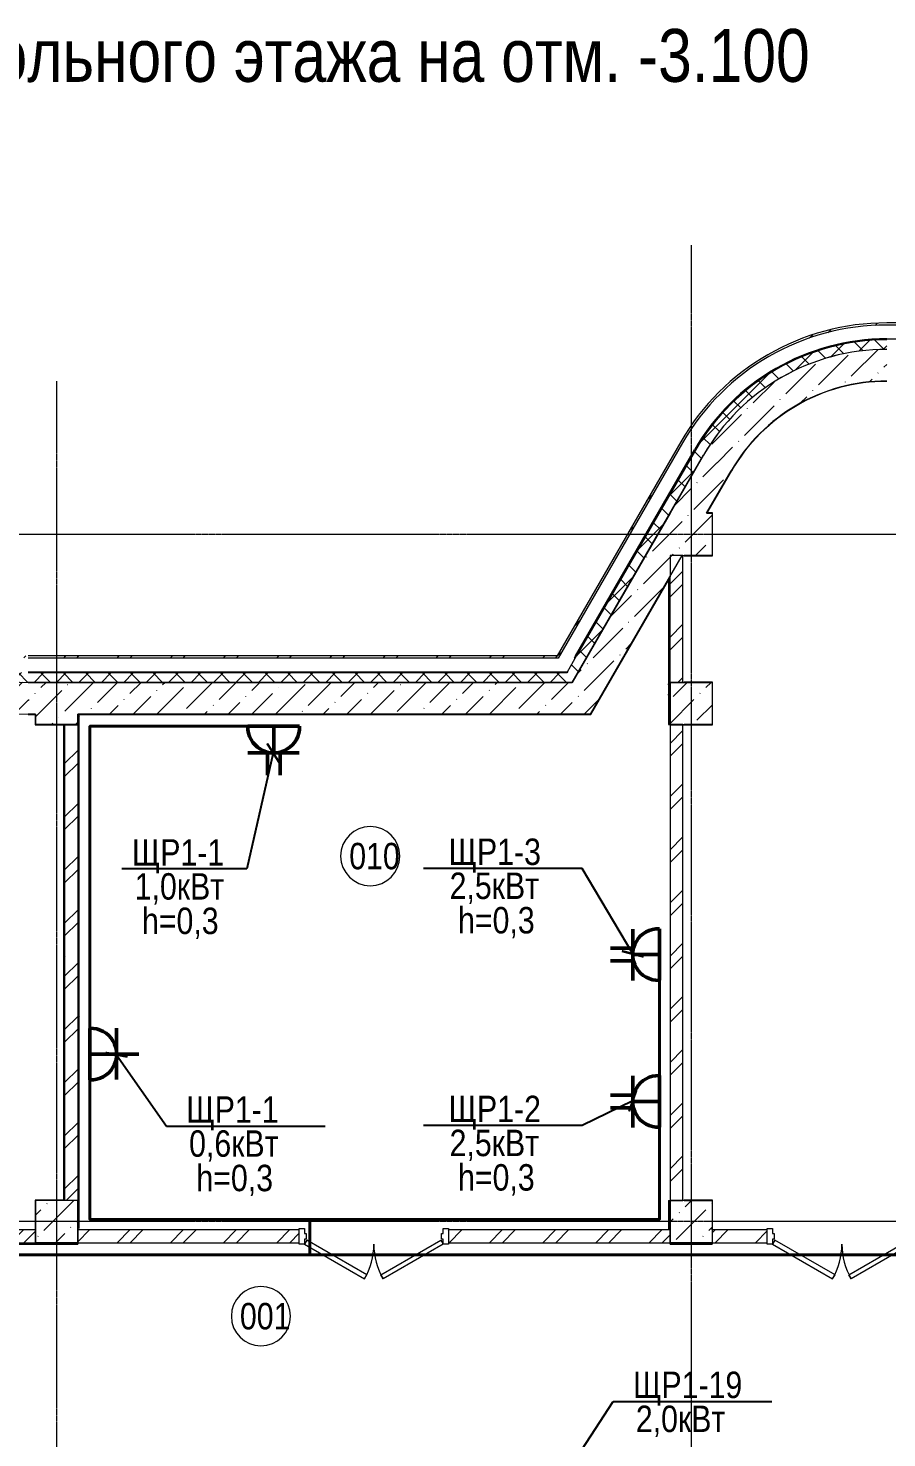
# Model space of a CAD drawing. Header units: metres. Extents: x -93142 to 227756, y -64772 to 286334.
# Drawn here: x 59795 to 67912, y -49331 to -35998 of the extents above; entities that cross this region are included whole.
import ezdxf

# ---------------------------------------------------------------- set-up
doc = ezdxf.new("R2010")
doc.units = ezdxf.units.M
doc.linetypes.add('ADSK_Линия сетки', pattern=[21, 12, -3, 3, -3])
for name, color, linetype, lineweight in [('A-AREA-IDEN', 7, 'Continuous', 9), ('A-DOOR', 7, 'Continuous', 5), ('A-DOOR-FRAM', 7, 'Continuous', 13), ('A-FLOR', 7, 'Continuous', 5), ('A-WALL', 7, 'Continuous', 5), ('A-WALL-PATT', 7, 'Continuous', 18), ('G-ANNO-TEXT', 7, 'Continuous', 9), ('I-WALL', 7, 'Continuous', 5), ('S-COLS', 7, 'Continuous', 5), ('S-GRID', 7, 'Continuous', 9), ('Освещение', 1, 'Continuous', 50), ('Эл-свет раб.', 5, 'Continuous', 50), ('ЭЛ.сети', 5, 'Continuous', 100), ('ЭОМ', 7, 'Continuous', 40)]:
    doc.layers.add(name, color=color, linetype=linetype, lineweight=lineweight)
doc.styles.add('GOST Common_I_1', font='ARIALN.TTF', dxfattribs={"height": 300})
doc.styles.add('GOST Common_I_2', font='ARIALN.TTF', dxfattribs={"height": 500})
doc.styles.add('STYLE1', font='ARIALN.TTF', dxfattribs={"height": 250})
doc.styles.add('ГОСТ 2.304', font='ARIALN.TTF', dxfattribs={"width": 0.85})
doc.dimstyles.new('СПДС', dxfattribs={"dimscale": 100, "dimtxt": 2.5, "dimasz": 2.5, "dimexe": 1.25, "dimexo": 0.625, "dimtad": 1, "dimdec": 0, "dimrnd": 0.001, "dimtxsty": 'ГОСТ 2.304', "dimblk": 'OBLIQUE', "dimcen": 2.5, "dimdle": 2, "dimadec": 0, "dimazin": 2, "dimtfac": 0.75, "dimtdec": 0, "dimtmove": 1, "dimatfit": 3, "dimfxl": 1, "dimtolj": 1, "dimarcsym": 1})
pattern_1 = [(45, (0, 0), (84.19025, 308.69666), [396.875, -79.375, 3.353, -76.022])]
pattern_2 = [(45, (0, 0), (-251.4472, 251.4472), []), (45, (0, 381), (-251.4472, 251.4472), [])]
pattern_3 = [(0, (0, 0), (812.8, 203.2), [33.528, -576.072, 33.528, -576.072, -3251.2]), (0, (0, 0), (812.8, 203.2), [-1219.2, 33.528, -1185.672, 33.528, -576.072, -1422.4]), (0, (0, 0), (812.8, 203.2), [-3048, 33.528, -372.872, 33.528, -982.472]), (120, (304.8, 101.6), (-582.37636, 602.30545), [33.528, -576.072, 33.528, -576.072, -3251.2]), (120, (304.8, 101.6), (-582.37636, 602.30545), [-1219.2, 33.528, -1185.672, 33.528, -576.072, -1422.4]), (120, (304.8, 101.6), (-582.37636, 602.30545), [-3048, 33.528, -372.872, 33.528, -982.472]), (240, (406.4, 508), (-230.42364, -805.50545), [33.528, -576.072, 33.528, -576.072, -3251.2]), (240, (406.4, 508), (-230.42364, -805.50545), [-1219.2, 33.528, -1185.672, 33.528, -576.072, -1422.4]), (240, (406.4, 508), (-230.42364, -805.50545), [-3048, 33.528, -372.872, 33.528, -982.472])]
pattern_4 = [(45, (0, 0), (-106.06602, 106.06602), []), (135, (0, 0), (-106.06602, -106.06602), [])]

# ---------------------------------------------------------------- blocks, each defined once
blk = doc.blocks.new('КДП АПК - КР_rvt-1-Цокольный этаж')
at = {"layer": 'A-WALL-PATT', "lineweight": 15}
h = blk.add_hatch(dxfattribs=at)
h.set_pattern_fill('FP_9', color=256, style=0, pattern_type=2)
h.set_pattern_definition(pattern_1)
h.paths.add_polyline_path([(66440, -39546), (66513, -39430), (66595, -39320), (66686, -39218), (66785, -39123), (66891, -39037), (67008, -38956), (67122, -38890), (67246, -38832), (67374, -38783), (67505, -38745), (67640, -38718), (67775, -38701), (67912, -38696), (67912, -38396), (67763, -38401), (67614, -38418), (67467, -38446), (67323, -38484), (67182, -38534), (67044, -38594), (66912, -38664), (66786, -38743), (66665, -38832), (66552, -38930), (66446, -39035), (66349, -39149), (66260, -39269), (66180, -39396), (66274, -39450)], flags=0)
h = blk.add_hatch(dxfattribs=at)
h.set_pattern_fill('FP_9', color=256, style=0, pattern_type=2)
h.set_pattern_definition(pattern_1)
h.paths.add_polyline_path([(65863, -39946), (66209, -39946), (66440, -39546), (66180, -39396)], flags=0)
h.paths.add_polyline_path([(65112, -41846), (65978, -40346), (65863, -40346), (65863, -39946), (64766, -41846)], flags=0)
h = blk.add_hatch(dxfattribs=at)
h.set_pattern_fill('FP_9', color=256, style=0, pattern_type=2)
h.set_pattern_definition(pattern_1)
h.paths.add_polyline_path([(59795, -41846), (59795, -41546), (59650, -41539), (59505, -41521), (59363, -41490), (59224, -41447), (59090, -41392), (58960, -41327), (58837, -41250), (58720, -41163), (58612, -41066), (58403, -41282), (58517, -41384), (58639, -41478), (58768, -41562), (58903, -41636), (59044, -41699), (59189, -41752), (59337, -41793), (59488, -41822), (59641, -41840), (59683, -41841)], flags=0)
h = blk.add_hatch(dxfattribs=at)
h.set_pattern_fill('FP_9', color=256, style=0, pattern_type=2)
h.set_pattern_definition(pattern_1)
h.paths.add_polyline_path([(64766, -41846), (64939, -41546), (60263, -41546), (60263, -41846), (64246, -41846)], flags=0)
h.paths.add_polyline_path([(59795, -41846), (59863, -41846), (59863, -41546), (59795, -41546), (59795, -41785)], flags=0)
at = {"layer": 'S-COLS', "lineweight": 15}
h = blk.add_hatch(dxfattribs=at)
h.set_pattern_fill('FP_9', color=256, style=0, pattern_type=2)
h.set_pattern_definition(pattern_1)
h.paths.add_polyline_path([(65978, -40346), (66263, -40346), (66263, -39946), (65863, -39946), (65863, -40346)], flags=0)
h = blk.add_hatch(dxfattribs=at)
h.set_pattern_fill('FP_9', color=256, style=0, pattern_type=2)
h.set_pattern_definition(pattern_1)
h.paths.add_polyline_path([(59863, -41946), (60263, -41946), (60263, -41546), (59863, -41546), (59863, -41846)], flags=0)
h = blk.add_hatch(dxfattribs=at)
h.set_pattern_fill('FP_9', color=256, style=0, pattern_type=2)
h.set_pattern_definition(pattern_1)
h.paths.add_polyline_path([(66263, -41946), (66263, -41546), (65863, -41546), (65863, -41946)], flags=0)
h = blk.add_hatch(dxfattribs=at)
h.set_pattern_fill('FP_9', color=256, style=0, pattern_type=2)
h.set_pattern_definition(pattern_1)
h.paths.add_polyline_path([(59863, -46846), (60263, -46846), (60263, -46446), (59863, -46446)], flags=0)
h = blk.add_hatch(dxfattribs=at)
h.set_pattern_fill('FP_9', color=256, style=0, pattern_type=2)
h.set_pattern_definition(pattern_1)
h.paths.add_polyline_path([(66263, -46846), (66263, -46446), (65863, -46446), (65863, -46846)], flags=0)
at = {"layer": 'I-WALL', "lineweight": 15}
for p, q in [((66180, -39396), (65863, -39946)), ((66209, -39946), (66440, -39546)), ((65863, -39946), (64939, -41546)), ((65112, -41846), (65978, -40346)), ((59863, -41546), (59795, -41546)), ((64939, -41546), (60263, -41546)), ((59795, -41846), (59863, -41846)), ((60263, -41846), (64766, -41846)), ((64766, -41846), (65112, -41846))]:
    blk.add_line(p, q, dxfattribs=at)
for centre, radius, start, end in [((67912, -40396), 2000, 90, 150), ((67912, -40396), 1700, 90, 150), ((59795, -39846), 1700, 225.8879, 270), ((59795, -39846), 2000, 225.8879, 270)]:
    blk.add_arc(centre, radius, start, end, dxfattribs=at)
at = {"layer": 'S-COLS', "lineweight": 15}
for p, q in [((66263, -39946), (66209, -39946)), ((66263, -40346), (66263, -39946)), ((65978, -40346), (66263, -40346)), ((60263, -41546), (59863, -41546)), ((66263, -41546), (65863, -41546)), ((65863, -41546), (65863, -41946)), ((66263, -41946), (66263, -41546)), ((59863, -41846), (59863, -41946)), ((60263, -41946), (60263, -41846)), ((59863, -41946), (60263, -41946)), ((65863, -41946), (66263, -41946)), ((60263, -46446), (59863, -46446)), ((59863, -46446), (59863, -46846)), ((60263, -46846), (60263, -46446)), ((66263, -46446), (65863, -46446)), ((65863, -46446), (65863, -46846)), ((66263, -46846), (66263, -46446)), ((59863, -46846), (60263, -46846)), ((65863, -46846), (66263, -46846))]:
    blk.add_line(p, q, dxfattribs=at)
blk = doc.blocks.new('Дверь-ВНУТРЕННЯЯ - ДГ 21-14-1577430-Цокольный этаж')
at = {"layer": 'A-DOOR', "lineweight": 15}
for p, q in [((-633, -42), (-655, -81)), ((-655, -81), (-88, -409)), ((-65, -370), (-633, -42)), ((65, -370), (632, -42)), ((655, -81), (88, -409)), ((632, -42), (655, -81)), ((-88, -409), (-65, -370)), ((88, -409), (65, -370))]:
    blk.add_line(p, q, dxfattribs=at)
for centre, start, end in [((-655, -81), 330, 360), ((655, -81), 180, 210)]:
    blk.add_arc(centre, 655, start, end, dxfattribs=at)
at = {"layer": 'A-DOOR-FRAM', "lineweight": 15}
for p, q in [((-705, 69), (-655, 69)), ((-705, -81), (-705, 69)), ((-655, 69), (-655, 19)), ((-655, 19), (-639, 19)), ((-639, 19), (-639, -32)), ((639, 19), (655, 19)), ((639, -32), (639, 19)), ((655, 69), (705, 69)), ((655, 19), (655, 69)), ((705, 69), (705, -81)), ((-655, -81), (-705, -81)), ((-655, -32), (-655, -81)), ((-639, -32), (-655, -32)), ((655, -32), (639, -32)), ((655, -81), (655, -32)), ((705, -81), (655, -81))]:
    blk.add_line(p, q, dxfattribs=at)
blk = doc.blocks.new('ПСС_Марка_помещения - Имя_2_5мм-224473-Цокольный этаж')
at = {"layer": 'A-AREA-IDEN'}
for start, end in [(360, 180), (180, 360)]:
    blk.add_arc((-0.07, 0.04), 3.5, start, end, dxfattribs=at)
blk = doc.blocks.new('_Oblique')
at = {"color": 0, "linetype": 'ByBlock', "lineweight": -2}
blk.add_line((-0.5, -0.5), (0.5, 0.5), dxfattribs=at)
blk = doc.blocks.new('двойная розетка штепсельная с заземляющим контактом скрытой установки IP20')
at = {"layer": 'Эл-свет раб.', "ltscale": 0.3}
for p, q in [((242831, -163233), (242831, -163444)), ((242951, -163233), (242951, -163444)), ((243132, -163444), (242645, -163444)), ((242891, -163696), (242891, -163444)), ((243135, -163696), (242647, -163696))]:
    blk.add_line(p, q, dxfattribs=at)
at = {"layer": 'Эл-свет раб.', "ltscale": 0.3, "extrusion": (0, 0, -1)}
blk.add_ellipse((242891, -163688), major_axis=(-173, 173), ratio=1, start_param=5.464002, end_param=8.673165, dxfattribs=at)
blk = doc.blocks.new('Розетка штепсельная с заземляющим контактом скрытой установки IP20')
at = {"layer": 'Эл-свет раб.', "ltscale": 0.3}
for p, q in [((191575, -246568), (191575, -246106)), ((191816, -246316), (191329, -246316)), ((191819, -246568), (191331, -246568))]:
    blk.add_line(p, q, dxfattribs=at)
at = {"layer": 'Эл-свет раб.', "ltscale": 0.3, "extrusion": (0, 0, -1)}
blk.add_ellipse((191575, -246560), major_axis=(-173, 173), ratio=1, start_param=5.464002, end_param=8.673165, dxfattribs=at)

msp = doc.modelspace()

# ---------------------------------------------------------------- hatches: boundary and pattern name
at = {"layer": 'A-WALL-PATT', "lineweight": 15}
h = msp.add_hatch(dxfattribs=at)
h.set_pattern_fill('FP_1', color=256, style=0, pattern_type=2)
h.set_pattern_definition(pattern_2)
h.paths.add_polyline_path([(65981.01, -39920.6443), (66069.7342, -39779.4406), (66168.7625, -39645.262), (66277.541, -39518.8591), (66395.4615, -39400.9386), (66521.8644, -39292.1601), (66656.0429, -39193.1318), (66797.2467, -39104.4077), (66944.6859, -39026.4837), (67107.5117, -38956.3053), (67254.9426, -38904.717), (67416.025, -38861.5551), (67579.8824, -38830.5516), (67745.5986, -38811.8798), (67912.2467, -38805.6443), (67912.2467, -38785.6443), (67744.104, -38791.9358), (67576.9016, -38810.775), (67411.5746, -38842.0565), (67249.0475, -38885.6055), (67090.2294, -38941.1784), (66936.0083, -39008.4644), (66781.1175, -39090.9384), (66644.7765, -39176.6071), (66509.3946, -39276.5235), (66381.858, -39386.2776), (66262.88, -39505.2556), (66153.1258, -39632.7922), (66053.2094, -39768.1742), (65963.6895, -39910.6443)], flags=0)
at = {"layer": 'A-WALL-PATT', "lineweight": 15, "true_color": 0x787878}
h = msp.add_hatch(dxfattribs=at)
h.set_pattern_fill('FP_4', color=8, style=0, pattern_type=2)
h.set_pattern_definition(pattern_4)
h.paths.add_polyline_path([(66180.1959, -40035.6443), (66259.7691, -39909.0042), (66348.5837, -39788.6647), (66446.1429, -39675.2988), (66551.9012, -39569.5406), (66665.2671, -39471.9813), (66785.6066, -39383.1668), (66912.2467, -39303.5935), (67044.4792, -39233.7066), (67181.5646, -39173.8968), (67322.7363, -39124.4987), (67467.2048, -39085.7885), (67614.1621, -39057.9827), (67762.7865, -39041.2367), (67912.2467, -39035.6443), (67912.2467, -38945.6443), (67756.0608, -38951.4884), (67600.7483, -38968.9879), (67447.1779, -38998.045), (67288.0942, -39041.3364), (67148.6839, -39090.1182), (67005.4297, -39152.6194), (66867.2467, -39225.6512), (66734.9078, -39308.8053), (66609.153, -39401.6165), (66490.6857, -39503.5659), (66380.1683, -39614.0833), (66274.1409, -39738.0761), (66185.4076, -39858.3054), (66102.2536, -39990.6443)], flags=0)
at = {"layer": 'A-WALL-PATT', "lineweight": 15}
h = msp.add_hatch(dxfattribs=at)
h.set_pattern_fill('FP_2', color=256, style=0, pattern_type=2)
h.set_pattern_definition(pattern_3)
h.paths.add_polyline_path([(66442.6016, -40187.1443), (66515.6431, -40071.6384), (66597.7421, -39962.3845), (66688.3661, -39860.0911), (66786.9275, -39765.4216), (66892.7871, -39678.9899), (67005.2582, -39601.3567), (67123.6114, -39533.0254), (67247.0793, -39474.4392), (67374.8611, -39425.978), (67506.128, -39387.956), (67640.0287, -39360.62), (67775.6949, -39344.1472), (67912.2467, -39338.6443), (67912.2467, -39335.6443), (67775.4535, -39341.1569), (67639.5475, -39357.6589), (67505.41, -39385.0432), (67373.9111, -39423.1324), (67245.9034, -39471.6793), (67122.2173, -39530.3691), (67003.6548, -39598.8212), (66890.9848, -39676.5916), (66784.9382, -39763.176), (66686.2025, -39858.0129), (66595.4182, -39960.4872), (66513.1741, -40069.9342), (66440.0035, -40185.6443)], flags=0)
h = msp.add_hatch(dxfattribs=at)
h.set_pattern_fill('FP_1', color=256, style=0, pattern_type=2)
h.set_pattern_definition(pattern_2)
h.paths.add_polyline_path([(64794.5552, -41935.6443), (64817.6492, -41935.6443), (65981.01, -39920.6443), (65963.6895, -39910.6443), (64881.3373, -41785.3332)], flags=0)
at = {"layer": 'A-WALL-PATT', "lineweight": 15, "true_color": 0x787878}
h = msp.add_hatch(dxfattribs=at)
h.set_pattern_fill('FP_4', color=8, style=0, pattern_type=2)
h.set_pattern_definition(pattern_4)
h.paths.add_polyline_path([(64938.8927, -42185.6443), (66180.1959, -40035.6443), (66102.2536, -39990.6443), (64834.9697, -42185.6443)], flags=0)
at = {"layer": 'A-WALL-PATT', "lineweight": 15}
h = msp.add_hatch(dxfattribs=at)
h.set_pattern_fill('FP_1', color=256, style=0, pattern_type=2)
h.set_pattern_definition(pattern_2)
h.paths.add_polyline_path([(65862.6532, -42185.6443), (65982.6532, -42185.6443), (65982.6532, -40985.6443), (65862.6532, -40985.6443), (65862.6532, -41785.3332)], flags=0)
h = msp.add_hatch(dxfattribs=at)
h.set_pattern_fill('FP_2', color=256, style=0, pattern_type=2)
h.set_pattern_definition(pattern_3)
h.paths.add_polyline_path([(65850.6532, -42185.6443), (65862.6532, -42185.6443), (65862.6532, -41185.6443), (65850.6532, -41206.4289), (65850.6532, -41785.3332)], flags=0)
h = msp.add_hatch(dxfattribs=at)
h.set_pattern_fill('FP_2', color=256, style=0, pattern_type=2)
h.set_pattern_definition(pattern_3)
h.paths.add_polyline_path([(65847.6532, -42185.6443), (65850.6532, -42185.6443), (65850.6532, -41206.4289), (65847.6532, -41211.6251), (65847.6532, -41785.3332)], flags=0)
h = msp.add_hatch(dxfattribs=at)
h.set_pattern_fill('FP_1', color=256, style=0, pattern_type=2)
h.set_pattern_definition(pattern_2)
h.paths.add_polyline_path([(59794.8309, -41955.6443), (59794.8309, -41935.6443), (59670.9424, -41930.3421), (59547.96, -41914.4742), (59426.783, -41888.1566), (59308.2977, -41851.5819), (59193.3707, -41805.0175), (59082.8424, -41748.804), (58977.5211, -41683.3524), (58878.1772, -41609.1416), (58785.5372, -41526.7141), (58771.6159, -41541.0737), (58865.5337, -41624.6381), (58966.2479, -41699.8726), (59073.0218, -41766.2269), (59185.0747, -41823.2158), (59301.5869, -41870.4224), (59421.7065, -41907.5016), (59544.5549, -41934.1822), (59669.2336, -41950.2689), (59683.4445, -41950.8771)], flags=0)
at = {"layer": 'A-WALL-PATT', "lineweight": 15, "true_color": 0x787878}
h = msp.add_hatch(dxfattribs=at)
h.set_pattern_fill('FP_4', color=8, style=0, pattern_type=2)
h.set_pattern_definition(pattern_4)
h.paths.add_polyline_path([(59794.8309, -42185.6443), (59794.8309, -42095.6443), (59657.2719, -42089.757), (59520.719, -42072.1381), (59386.1708, -42042.9166), (59254.6113, -42002.3061), (59127.0027, -41950.6035), (59004.2781, -41888.1871), (58887.3352, -41815.5133), (58777.0292, -41733.1137), (58674.1668, -41641.5907), (58611.521, -41706.2089), (58720.1335, -41802.848), (58836.6057, -41889.8539), (58960.0857, -41966.5901), (59089.6707, -42032.4957), (59224.4127, -42087.0884), (59363.3265, -42129.9691), (59505.396, -42160.8241), (59649.5823, -42179.4279), (59683.4445, -42180.8771)], flags=0)
at = {"layer": 'A-WALL-PATT', "lineweight": 15}
h = msp.add_hatch(dxfattribs=at)
h.set_pattern_fill('FP_1', color=256, style=0, pattern_type=2)
h.set_pattern_definition(pattern_2)
h.paths.add_polyline_path([(64956.2132, -41955.6443), (64967.7602, -41955.6443), (64979.3073, -41935.6443), (64967.7602, -41935.6443)], flags=0)
h.paths.add_polyline_path([(64806.1022, -41955.6443), (64817.6492, -41935.6443), (59794.8309, -41935.6443), (59794.8309, -41955.6443), (64246.2343, -41955.6443)], flags=0)
at = {"layer": 'A-WALL-PATT', "lineweight": 15, "true_color": 0x787878}
h = msp.add_hatch(dxfattribs=at)
h.set_pattern_fill('FP_4', color=8, style=0, pattern_type=2)
h.set_pattern_definition(pattern_4)
h.paths.add_polyline_path([(64834.9697, -42185.6443), (64886.9312, -42095.6443), (59794.8309, -42095.6443), (59794.8309, -42185.6443), (64246.2343, -42185.6443)], flags=0)
at = {"layer": 'A-WALL-PATT', "lineweight": 15}
h = msp.add_hatch(dxfattribs=at)
h.set_pattern_fill('FP_2', color=256, style=0, pattern_type=2)
h.set_pattern_definition(pattern_3)
h.paths.add_polyline_path([(65862.6532, -42585.6443), (65862.6532, -42185.6443), (65847.6532, -42185.6443), (65847.6532, -42585.6443)], flags=0)
h = msp.add_hatch(dxfattribs=at)
h.set_pattern_fill('FP_2', color=256, style=0, pattern_type=2)
h.set_pattern_definition(pattern_3)
h.paths.add_polyline_path([(60274.6532, -42585.7672), (60277.6532, -42585.7672), (60277.6532, -42485.6443), (60262.6532, -42485.6443), (60262.6532, -42585.7672)], flags=0)
h = msp.add_hatch(dxfattribs=at)
h.set_pattern_fill('FP_2', color=256, style=0, pattern_type=2)
h.set_pattern_definition(pattern_3)
h.paths.add_polyline_path([(60130.6532, -47085.6443), (60130.6532, -42588.6443), (60127.6532, -42588.6443), (60127.6532, -47085.6443)], flags=0)
h = msp.add_hatch(dxfattribs=at)
h.set_pattern_fill('FP_2', color=256, style=0, pattern_type=2)
h.set_pattern_definition(pattern_3)
h.paths.add_polyline_path([(60142.6532, -47085.6443), (60142.6532, -42585.6443), (60130.6532, -42585.6443), (60130.6532, -47085.6443)], flags=0)
h = msp.add_hatch(dxfattribs=at)
h.set_pattern_fill('FP_1', color=256, style=0, pattern_type=2)
h.set_pattern_definition(pattern_2)
h.paths.add_polyline_path([(60262.6532, -47085.6443), (60262.6532, -42585.6443), (60142.6532, -42585.6443), (60142.6532, -47085.6443), (60190.4211, -47085.6443)], flags=0)
h = msp.add_hatch(dxfattribs=at)
h.set_pattern_fill('FP_2', color=256, style=0, pattern_type=2)
h.set_pattern_definition(pattern_3)
h.paths.add_polyline_path([(60262.6532, -47085.6443), (60274.6532, -47085.6443), (60274.6532, -42585.7672), (60262.6532, -42585.7672), (60262.6532, -46028.875)], flags=0)
h = msp.add_hatch(dxfattribs=at)
h.set_pattern_fill('FP_2', color=256, style=0, pattern_type=2)
h.set_pattern_definition(pattern_3)
h.paths.add_polyline_path([(60274.6532, -47085.6443), (60277.6532, -47085.6443), (60277.6532, -42585.7672), (60274.6532, -42585.7672), (60274.6532, -46028.875)], flags=0)
h = msp.add_hatch(dxfattribs=at)
h.set_pattern_fill('FP_1', color=256, style=0, pattern_type=2)
h.set_pattern_definition(pattern_2)
h.paths.add_polyline_path([(65982.6532, -47085.6443), (65982.6532, -42585.6443), (65862.6532, -42585.6443), (65862.6532, -47085.6443)], flags=0)
h = msp.add_hatch(dxfattribs=at)
h.set_pattern_fill('FP_2', color=256, style=0, pattern_type=2)
h.set_pattern_definition(pattern_3)
h.paths.add_polyline_path([(65862.6532, -47353.6443), (65862.6532, -47085.6443), (65847.6532, -47085.6443), (65847.6532, -47353.6443)], flags=0)
h = msp.add_hatch(dxfattribs=at)
h.set_pattern_fill('FP_2', color=256, style=0, pattern_type=2)
h.set_pattern_definition(pattern_3)
h.paths.add_polyline_path([(66265.6532, -47350.6443), (66265.6532, -47085.6443), (66262.6532, -47085.6443), (66262.6532, -47350.6443)], flags=0)
h = msp.add_hatch(dxfattribs=at)
h.set_pattern_fill('FP_1', color=256, style=0, pattern_type=2)
h.set_pattern_definition(pattern_2)
h.paths.add_polyline_path([(59862.6532, -47485.6443), (59862.6532, -47365.6443), (59212.6532, -47365.6443), (59212.6532, -47485.6443)], flags=0)
h.paths.add_polyline_path([(57802.6532, -47485.6443), (57802.6532, -47365.6443), (56452.6532, -47365.6443), (56452.6532, -47485.6443)], flags=0)
h.paths.add_polyline_path([(55042.6532, -47485.6443), (55042.6532, -47365.6443), (54262.6532, -47365.6443), (54262.6532, -47485.6443)], flags=0)
h = msp.add_hatch(dxfattribs=at)
h.set_pattern_fill('FP_1', color=256, style=0, pattern_type=2)
h.set_pattern_definition(pattern_2)
h.paths.add_polyline_path([(65862.6532, -47485.6443), (65862.6532, -47365.6443), (63767.6532, -47365.6443), (63767.6532, -47485.6443)], flags=0)
h.paths.add_polyline_path([(62218.3277, -47485.6443), (62357.6532, -47485.6443), (62357.6532, -47365.6443), (60262.6532, -47365.6443), (60262.6532, -47485.6443)], flags=0)
h = msp.add_hatch(dxfattribs=at)
h.set_pattern_fill('FP_1', color=256, style=0, pattern_type=2)
h.set_pattern_definition(pattern_2)
h.paths.add_polyline_path([(71862.6532, -47485.6443), (71862.6532, -47365.6443), (68192.6532, -47365.6443), (68192.6532, -47485.6443), (70329.954, -47485.6443)], flags=0)
h.paths.add_polyline_path([(66262.6532, -47485.6443), (66782.6532, -47485.6443), (66782.6532, -47365.6443), (66262.6532, -47365.6443)], flags=0)
h = msp.add_hatch(dxfattribs=at)
h.set_pattern_fill('FP_2', color=256, style=0, pattern_type=2)
h.set_pattern_definition(pattern_3)
h.paths.add_polyline_path([(59212.6532, -47497.6443), (59862.6532, -47497.6443), (59862.6532, -47485.6443), (59212.6532, -47485.6443)], flags=0)
h.paths.add_polyline_path([(55042.6532, -47497.6443), (55042.6532, -47485.6443), (54262.6532, -47485.6443), (54262.6532, -47497.6443)], flags=0)
h.paths.add_polyline_path([(57802.6532, -47497.6443), (57802.6532, -47485.6443), (56452.6532, -47485.6443), (56452.6532, -47497.6443)], flags=0)
h = msp.add_hatch(dxfattribs=at)
h.set_pattern_fill('FP_2', color=256, style=0, pattern_type=2)
h.set_pattern_definition(pattern_3)
h.paths.add_polyline_path([(59212.6532, -47500.6443), (59862.6532, -47500.6443), (59862.6532, -47497.6443), (59212.6532, -47497.6443)], flags=0)
h.paths.add_polyline_path([(55042.6532, -47500.6443), (55042.6532, -47497.6443), (54262.6532, -47497.6443), (54262.6532, -47500.6443)], flags=0)
h.paths.add_polyline_path([(57802.6532, -47500.6443), (57802.6532, -47497.6443), (56452.6532, -47497.6443), (56452.6532, -47500.6443)], flags=0)
h = msp.add_hatch(dxfattribs=at)
h.set_pattern_fill('FP_2', color=256, style=0, pattern_type=2)
h.set_pattern_definition(pattern_3)
h.paths.add_polyline_path([(60262.6532, -47500.6443), (60262.6532, -47485.6443), (59862.6532, -47485.6443), (59862.6532, -47500.6443), (60190.4211, -47500.6443)], flags=0)

# ---------------------------------------------------------------- linework, layer by layer
at = {"layer": 'A-FLOR', "lineweight": 15}
for p, q in [((65982.6532, -40985.6443), (65997.6532, -40985.6443)), ((65982.6532, -42585.6443), (65997.6532, -42585.6443)), ((65997.6532, -47085.6443), (65982.6532, -47085.6443)), ((65862.6532, -47353.6443), (65862.6532, -47365.6443)), ((66262.6532, -47365.6443), (66262.6532, -47350.6443))]:
    msp.add_line(p, q, dxfattribs=at)
at = {"layer": 'A-WALL', "lineweight": 15}
for p, q in [((72642.6532, -38805.6443), (67912.2467, -38805.6443)), ((65981.01, -39920.6443), (64806.1022, -41955.6443)), ((66440.0035, -40185.6443), (66209.0634, -40585.6443)), ((66214.2595, -40582.6443), (66442.6016, -40187.1443)), ((66209.0634, -40585.6443), (66262.6532, -40585.6443)), ((66265.6532, -40582.6443), (66214.2595, -40582.6443)), ((66262.6532, -40585.6443), (66262.6532, -40985.6443)), ((66265.6532, -40988.6443), (66265.6532, -40582.6443)), ((65862.6532, -40985.6443), (65862.6532, -41185.6443)), ((65982.6532, -40985.6443), (65862.6532, -40985.6443)), ((65982.6532, -42185.6443), (65982.6532, -40985.6443)), ((66262.6532, -40985.6443), (65997.6532, -40985.6443)), ((65997.6532, -40988.6443), (66265.6532, -40988.6443)), ((65862.6532, -41185.6443), (65112.0978, -42485.6443)), ((65862.6532, -42185.6443), (65862.6532, -41185.6443)), ((65113.8299, -42488.6443), (65847.6532, -41217.6251)), ((65847.6532, -41217.6251), (65847.6532, -42585.6443)), ((65850.6532, -42185.6443), (65850.6532, -41206.4289)), ((64806.1022, -41955.6443), (59794.8309, -41955.6443)), ((64892.7047, -42085.6443), (64979.3073, -41935.6443)), ((64967.7602, -41935.6443), (64956.2132, -41955.6443)), ((64967.7602, -41955.6443), (64956.2132, -41955.6443)), ((65847.6532, -42185.6443), (65862.6532, -42185.6443)), ((65862.6532, -42185.6443), (65862.6532, -42185.6443)), ((65862.6532, -42185.6443), (66262.6532, -42185.6443)), ((65862.6532, -42585.6443), (65862.6532, -42185.6443)), ((66265.6532, -42182.6443), (65997.6532, -42182.6443)), ((66262.6532, -42185.6443), (66262.6532, -42585.6443)), ((66265.6532, -42588.6443), (66265.6532, -42182.6443)), ((59862.6532, -42485.6443), (59794.8309, -42485.6443)), ((59794.8309, -42488.6443), (59859.6532, -42488.6443)), ((59859.6532, -42488.6443), (59859.6532, -42588.6443)), ((59862.6532, -42585.6443), (59862.6532, -42485.6443)), ((65112.0978, -42485.6443), (60262.6532, -42485.6443)), ((60262.6532, -42485.6443), (60262.6532, -42585.7672)), ((60277.6532, -42488.6443), (60277.6532, -42485.6443)), ((60277.6532, -42488.6443), (65113.8299, -42488.6443)), ((60277.6532, -47350.6443), (60277.6532, -42488.6443)), ((59859.6532, -42588.6443), (60127.6532, -42588.6443)), ((60262.6532, -42585.6443), (59862.6532, -42585.6443)), ((60127.6532, -42588.6443), (60127.6532, -47082.6443)), ((60130.6532, -47085.6443), (60130.6532, -42585.6443)), ((60142.6532, -47085.6443), (60142.6532, -42585.6443)), ((60262.6532, -42585.7672), (60274.6532, -42585.7672)), ((60262.6532, -42585.7672), (60262.6532, -47085.6443)), ((60274.6532, -42585.7672), (60274.6532, -47085.6443)), ((65847.6532, -42585.6443), (65862.6532, -42585.6443)), ((65982.6532, -42585.6443), (65862.6532, -42585.6443)), ((65862.6532, -42585.6443), (65862.6532, -47085.6443)), ((65982.6532, -47085.6443), (65982.6532, -42585.6443)), ((66262.6532, -42585.6443), (65997.6532, -42585.6443)), ((65997.6532, -42588.6443), (66265.6532, -42588.6443)), ((60127.6532, -47082.6443), (59859.6532, -47082.6443)), ((59859.6532, -47082.6443), (59859.6532, -47350.6443)), ((60277.6532, -47085.6443), (59862.6532, -47085.6443)), ((59862.6532, -47500.6443), (59862.6532, -47085.6443)), ((60262.6532, -47085.6443), (60262.6532, -47500.6443)), ((65847.6532, -47085.6443), (65982.6532, -47085.6443)), ((65847.6532, -47085.6443), (65847.6532, -47350.6443)), ((65862.6532, -47350.6443), (65862.6532, -47085.6443)), ((66265.6532, -47082.6443), (65997.6532, -47082.6443)), ((65997.6532, -47085.6443), (66262.6532, -47085.6443)), ((66262.6532, -47085.6443), (66262.6532, -47350.6443)), ((66265.6532, -47350.6443), (66265.6532, -47082.6443)), ((59862.6532, -47365.6443), (59212.6532, -47365.6443)), ((60277.6532, -47365.6443), (60262.6532, -47365.6443)), ((62357.6532, -47365.6443), (60277.6532, -47365.6443)), ((65862.6532, -47365.6443), (63767.6532, -47365.6443)), ((65847.6532, -47350.6443), (65847.6532, -47353.6443)), ((65862.6532, -47353.6443), (65847.6532, -47353.6443)), ((65862.6532, -47500.6443), (65862.6532, -47365.6443)), ((66262.6532, -47365.6443), (66262.6532, -47500.6443)), ((66782.6532, -47365.6443), (66262.6532, -47365.6443)), ((59212.6532, -47485.6443), (59862.6532, -47485.6443)), ((59862.6532, -47497.6443), (59212.6532, -47497.6443)), ((59212.6532, -47500.6443), (60262.6532, -47500.6443)), ((60262.6532, -47485.6443), (59862.6532, -47485.6443)), ((60262.6532, -47485.6443), (62357.6532, -47485.6443)), ((63767.6532, -47485.6443), (65862.6532, -47485.6443)), ((66262.6532, -47485.6443), (65862.6532, -47485.6443)), ((65862.6532, -47500.6443), (66262.6532, -47500.6443)), ((66262.6532, -47485.6443), (66782.6532, -47485.6443))]:
    msp.add_line(p, q, dxfattribs=at)
for radius in [2230, 1700, 1697]:
    msp.add_arc((67912.2467, -41035.6443), radius, 90, 149.9999991, dxfattribs=at)
at = {"layer": 'I-WALL', "lineweight": 15}
for p, q in [((72662.6532, -38785.6443), (67912.2467, -38785.6443)), ((67912.2467, -38935.6443), (72662.6532, -38935.6443)), ((65963.6895, -39910.6443), (64794.5552, -41935.6443)), ((64967.7602, -41935.6443), (66093.5933, -39985.6443)), ((66102.2536, -39990.6443), (64979.3073, -41935.6443)), ((64938.8927, -42185.6443), (66180.1959, -40035.6443)), ((64794.5552, -41935.6443), (59794.8309, -41935.6443)), ((64979.3073, -41935.6443), (64967.7602, -41935.6443)), ((59794.8309, -42085.6443), (64892.7047, -42085.6443)), ((64886.9312, -42095.6443), (59794.8309, -42095.6443)), ((64892.7047, -42085.6443), (64886.9312, -42095.6443)), ((59794.8309, -42185.6443), (64938.8927, -42185.6443))]:
    msp.add_line(p, q, dxfattribs=at)
for radius in [2250, 2100, 2090, 2000]:
    msp.add_arc((67912.2467, -41035.6443), radius, 90, 149.9999991, dxfattribs=at)
at = {"layer": 'S-GRID', "linetype": 'ADSK_Линия сетки', "lineweight": 15}
for p, q in [((66062.6532, -38050.2658), (66062.6532, -63954.6071)), ((60062.6532, -39335.6443), (60062.6532, -63954.6071)), ((94527.9128, -40785.6443), (29247.2594, -40785.6443)), ((94527.9128, -47285.6443), (28964.2024, -47285.6443))]:
    msp.add_line(p, q, dxfattribs=at)
at = {"layer": 'ЭЛ.сети', "color": 0, "lineweight": 40}
for points in [[(62457.6532, -47600.6443), (72777.2729, -47600.6443), (78652.6532, -47600.6443), (78652.6532, -47600.6443), (78652.6532, -46970.6443), (76662.6532, -46970.6443), (76662.6532, -46970.6443), (76662.6532, -39435.6443), (78830.7814, -39435.6443)], [(60377.6532, -43716.8943), (60377.6532, -42600.6443), (62116.1208, -42600.6443)], [(52062.6532, -47600.6443), (57092.6532, -47600.6443), (62457.6532, -47600.6443), (62457.6532, -47265.6443), (60377.6532, -47265.6443), (60377.6532, -45702.0547), (60377.6532, -43716.8943)], [(62457.6532, -47265.6443), (65762.6532, -47265.6443), (65762.6532, -46149.3943), (65762.6532, -44759.9287)]]:
    msp.add_lwpolyline(points, dxfattribs=at)

# ---------------------------------------------------------------- block references
at = {"lineweight": 15}
msp.add_blockref('КДП АПК - КР_rvt-1-Цокольный этаж', (0, -640), dxfattribs=at)
at = {"layer": 'A-AREA-IDEN', "lineweight": 15, "xscale": 80, "yscale": 80, "zscale": 80}
for p in [(63034.515, -43832.1691), (62000.9202, -48184.1897)]:
    msp.add_blockref('ПСС_Марка_помещения - Имя_2_5мм-224473-Цокольный этаж', p, dxfattribs=at)
at = {"layer": 'A-DOOR', "lineweight": 15}
for p in [(63062.6532, -47419.2943), (67487.6532, -47419.2943)]:
    msp.add_blockref('Дверь-ВНУТРЕННЯЯ - ДГ 21-14-1577430-Цокольный этаж', p, dxfattribs=at)
at = {"layer": 'Освещение', "rotation": 270}
msp.add_blockref('Розетка штепсельная с заземляющим контактом скрытой установки IP20', (306945.9963, 145872.776), dxfattribs=at)
at = {"layer": 'ЭОМ', "color": 0, "lineweight": 30, "xscale": -1, "rotation": 180}
msp.add_blockref('двойная розетка штепсельная с заземляющим контактом скрытой установки IP20', (-180774.9348, -206296.4279), dxfattribs=at)
at = {"layer": 'ЭОМ', "color": 0, "lineweight": 30, "rotation": 90.00000000000001}
for p in [(-97933.1304, -287650.9843), (-97933.1304, -289040.4499)]:
    msp.add_blockref('двойная розетка штепсельная с заземляющим контактом скрытой установки IP20', p, dxfattribs=at)

# ---------------------------------------------------------------- texts
at = {"layer": 'A-AREA-IDEN', "lineweight": 15, "char_height": 250, "width": 577.215, "attachment_point": 1, "style": 'GOST Common_I_1'}
for s, insert in [('010', (62830.0187, -43703.7091)), ('001', (61796.4238, -48055.7298))]:
    msp.add_mtext(s, dxfattribs=dict(at, insert=insert))
at = {"layer": 'G-ANNO-TEXT', "insert": (57028.6561, -36005.4928), "char_height": 500, "width": 10347.059468, "attachment_point": 1, "style": 'GOST Common_I_2'}
msp.add_mtext('План цокольного этажа на отм. -3.100', dxfattribs=at)
at = {"layer": 'Эл-свет раб.', "color": 7, "style": 'STYLE1'}
for s, p in [('ЩР1-1', (60775.0821, -43918.8996)), ('ЩР1-3', (63769.016, -43913.0457)), ('1,0кВт', (60801.6117, -44240.5396)), ('2,5кВт', (63778.9803, -44234.6858)), ('h=0,3', (60870.5016, -44566.3141, -386.7801)), ('h=0,3', (63858.6239, -44560.4602, -386.7801)), ('ЩР1-1', (61289.5497, -46351.3996)), ('ЩР1-2', (63769.016, -46345.5457)), ('0,6кВт', (61316.0793, -46673.0396)), ('2,5кВт', (63778.9803, -46667.1858)), ('h=0,3', (61384.9692, -46998.8141, -386.7801)), ('h=0,3', (63858.6239, -46992.9602, -386.7801)), ('ЩР1-19', (65513.2126, -48955.1796)), ('2,0кВт', (65539.7422, -49276.8196))]:
    msp.add_text(s, height=250, dxfattribs=at).set_placement(p)

# ---------------------------------------------------------------- leaders
at = {"layer": 'ЭОМ', "lineweight": 25, "ltscale": 100}
for points in [[(62110.267, -42852.7737), (61862.4851, -43950.6328), (60680.9464, -43950.6328)], [(65510.5238, -44754.0749), (65033.4226, -43944.7789), (63533.4226, -43944.7789)], [(60629.7826, -45707.9086), (61101.0299, -46383.1328), (62601.0299, -46383.1328)], [(65510.5238, -46143.5404), (65033.4226, -46377.2789), (63533.4226, -46377.2789)], [(64847.5916, -49718.5149), (65324.6927, -48986.9128), (66824.6927, -48986.9128)]]:
    msp.add_leader(points, dimstyle='СПДС', override={"dimasz": 1.5, "dimtad": 0, "dimldrblk": 'ArchTick', "dimfxl": 1.25, "dimtfill": 1, "dimlwd": 25}, dxfattribs=at)

doc.saveas('drawing.dxf')
